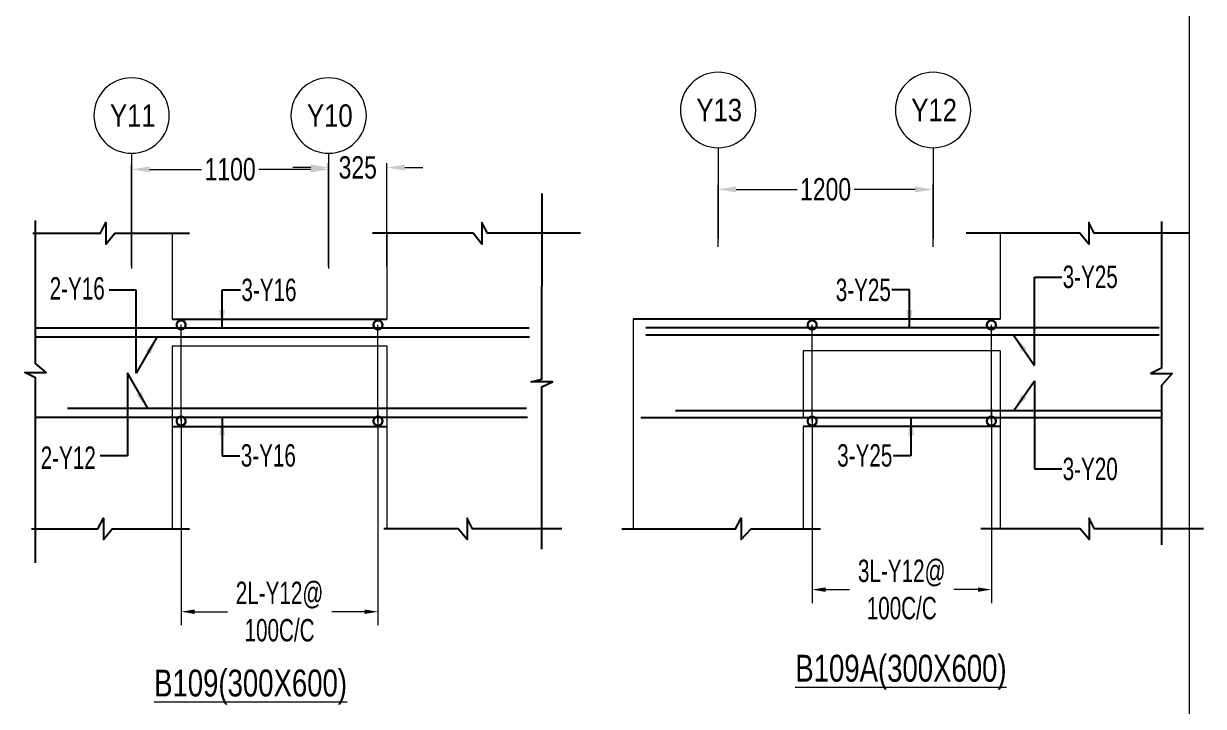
# Model space of a CAD drawing. Header units: millimetres. Extents: x -2697 to 288508, y -1308 to 60928.
# Drawn here: x 111680 to 118267, y 13432 to 17243 of the extents above; entities that cross this region are included whole.
import ezdxf
from ezdxf.enums import TextEntityAlignment as Align

# ---------------------------------------------------------------- set-up
doc = ezdxf.new("R2010")
doc.units = ezdxf.units.MM
doc.header["$LTSCALE"] = 100
for name, pattern in [('ACAD_ISO04W100', [30, 24, -3, 0, -3]), ('CONTINOUS', [0]), ('CONTINU', [0]), ('HIDDEN', [0.375, 0.25, -0.125])]:
    doc.linetypes.add(name, pattern=pattern)
doc.layers.get('Defpoints').update_dxf_attribs({"color": 1, "lineweight": 0})
for name, color, linetype in [('-S-ARROW', 253, 'Continuous'), ('-S-MISC', 8, 'Continuous'), ('-STR-BEAM', 7, 'CONTINU'), ('-STR-REINF', 3, 'Continuous'), ('-STR-TEXT', 6, 'Continuous')]:
    doc.layers.add(name, color=color, linetype=linetype)
for name, color, linetype, lineweight in [('-S-STIRUP', 11, 'Continuous', 9), ('-STR-COLUMN', 5, 'HIDDEN', 13), ('-STR-RF-DIM', 252, 'CONTINOUS', 20), ('A-ANNO-GRID-LINE', 252, 'ACAD_ISO04W100', 20), ('A-ANNO-GRID-TEXT', 13, 'Continuous', 15), ('GRID DIM', 252, 'Continuous', 9), ('SEC TEXT', 9, 'Continuous', 18), ('SLAB LINE', 254, 'HIDDEN', 20)]:
    doc.layers.add(name, color=color, linetype=linetype, lineweight=lineweight)
doc.styles.add('BEAM-LS', font='romans.shx', dxfattribs={"width": 0.8})
doc.styles.add('Dim.s & Anno.(Misc.)', font='ARIALN.TTF')
doc.styles.add('SOBHA', font='swisscl.ttf', dxfattribs={"width": 0.9})
doc.styles.add('sobha.sed', font='swisscl.ttf')
doc.dimstyles.new('S-50', dxfattribs={"dimscale": 50, "dimtxt": 2.5, "dimasz": 2, "dimexe": 0.5, "dimexo": 0.25, "dimgap": 0.25, "dimtad": 0, "dimdec": 0, "dimrnd": 0.0005, "dimzin": 0, "dimdsep": 46, "dimtxsty": 'sobha.sed', "dimblk": 'OBLIQUE', "dimcen": 0.09, "dimclrd": 8, "dimclre": 8, "dimclrt": 6, "dimadec": 0, "dimazin": 0, "dimtfac": 1, "dimtdec": 0, "dimtofl": 0, "dimtmove": 2, "dimatfit": 3, "dimfxl": 0.18, "dimtolj": 1, "dimtzin": 0, "dimlwd": -1, "dimlwe": -1, "dimarcsym": 0})
doc.dimstyles.new('S-DIM50', dxfattribs={"dimscale": 50, "dimtxt": 2.5, "dimasz": 1.5, "dimexe": 1.5, "dimexo": 1, "dimgap": 0.5, "dimtad": 0, "dimdec": 0, "dimzin": 0, "dimdsep": 46, "dimtxsty": 'SOBHA', "dimcen": 0.09, "dimclrd": 256, "dimclre": 256, "dimclrt": 6, "dimadec": 5, "dimazin": 0, "dimtfac": 1, "dimtdec": 0, "dimtofl": 0, "dimtmove": 0, "dimatfit": 3, "dimfxl": 0.18, "dimtolj": 1, "dimtzin": 0, "dimlwd": -1, "dimlwe": -1, "dimarcsym": 0})
doc.dimstyles.new('STIRUP', dxfattribs={"dimscale": 50, "dimtxt": 2.5, "dimasz": 2.2, "dimexe": 0, "dimexo": 0, "dimgap": 0.5, "dimtad": 0, "dimdec": 0, "dimzin": 0, "dimdsep": 46, "dimtxsty": 'BEAM-LS', "dimblk": 'DOTSMALL', "dimcen": 0.09, "dimclrd": 256, "dimclre": 256, "dimclrt": 256, "dimadec": 5, "dimazin": 0, "dimtfac": 1, "dimtdec": 0, "dimtofl": 0, "dimtmove": 0, "dimatfit": 3, "dimldrblk": 'DOTSMALL', "dimfxl": 0, "dimfxlon": 1, "dimtolj": 1, "dimtzin": 0, "dimlwd": -1, "dimlwe": -1, "dimarcsym": 0})

# ---------------------------------------------------------------- blocks, each defined once
blk = doc.blocks.new('*D54')
at = {"layer": '-STR-RF-DIM', "transparency": 16777216}
for p, q in [((112559.5, 15036.3), (112559.5, 13885.7)), ((113658.6, 15081.5), (113658.6, 13885.7)), ((112634.5, 13960.7), (112818, 13960.7)), ((113583.6, 13960.7), (113400.2, 13960.7))]:
    blk.add_line(p, q, dxfattribs=at)
for points in [[(112634.5, 13973.2), (112634.5, 13948.2), (112559.5, 13960.7)], [(113583.6, 13973.2), (113583.6, 13948.2), (113658.6, 13960.7)]]:
    blk.add_solid(points, dxfattribs=at)
at = {"layer": 'Defpoints', "color": 0, "transparency": 16777216}
for p in [(112559.5, 15036.3, 0), (113658.6, 15081.5, 178586.6), (112559.5, 13960.7)]:
    blk.add_point(p, dxfattribs=at)
at = {"layer": '-STR-RF-DIM', "color": 6, "transparency": 16777216, "insert": (113109.1, 13960.7), "char_height": 125, "attachment_point": 5, "style": 'SOBHA'}
blk.add_mtext('\\A1;2L-Y12@\\P100C/C', dxfattribs=at)
blk = doc.blocks.new('_DotSmall')
at = {"color": 0, "linetype": 'ByBlock', "const_width": 0.5}
blk.add_lwpolyline([(-0.0625, 0, 1), (0.0625, 0, 1)], format="xyb", close=True, dxfattribs=at)
blk = doc.blocks.new('*D55')
at = {"layer": '-S-STIRUP', "ltscale": 100, "transparency": 16777216}
blk.add_line((113658.6, 15024.6), (113658.6, 15561.3), dxfattribs=at)
at = {"layer": 'Defpoints', "color": 0, "linetype": 'CONTINU', "ltscale": 100, "transparency": 16777216}
for p in [(113658.6, 15561.3), (113658.6, 15561.3), (113658.6, 15024.6)]:
    blk.add_point(p, dxfattribs=at)
at = {"layer": '-S-STIRUP', "linetype": 'CONTINU', "ltscale": 100, "transparency": 16777216, "xscale": 100, "yscale": 100, "zscale": 100}
for p, rotation in [((113658.6, 15561.3), 90), ((113658.6, 15024.6), 270)]:
    blk.add_blockref('_DotSmall', p, dxfattribs=dict(at, rotation=rotation))
blk = doc.blocks.new('*D56')
at = {"layer": '-S-STIRUP', "ltscale": 100, "transparency": 16777216}
blk.add_line((112559.5, 15024.6), (112559.5, 15561.3), dxfattribs=at)
at = {"layer": 'Defpoints', "color": 0, "linetype": 'CONTINU', "ltscale": 100, "transparency": 16777216}
for p in [(112559.5, 15561.3), (112559.5, 15561.3), (112559.5, 15024.6)]:
    blk.add_point(p, dxfattribs=at)
at = {"layer": '-S-STIRUP', "linetype": 'CONTINU', "ltscale": 100, "transparency": 16777216, "xscale": 100, "yscale": 100, "zscale": 100}
for p, rotation in [((112559.5, 15561.3), 90), ((112559.5, 15024.6), 270)]:
    blk.add_blockref('_DotSmall', p, dxfattribs=dict(at, rotation=rotation))
blk = doc.blocks.new('_Oblique')
at = {"color": 0, "linetype": 'ByBlock', "lineweight": -2}
blk.add_line((-0.5, -0.5), (0.5, 0.5), dxfattribs=at)
blk = doc.blocks.new('A-SYMB_Grid')
blk.add_circle((0, 0), 4.21)
at = {"style": 'Dim.s & Anno.(Misc.)'}
blk.add_attdef('GRID', text='', height=3, dxfattribs=at).set_placement((0, 0), align=Align.MIDDLE_CENTER)
blk = doc.blocks.new('*D69')
at = {"layer": 'Defpoints', "color": 0, "transparency": 16777216}
for p in [(112283.2, 16429.7), (113383.2, 16173.1, 0), (112283.2, 15876, 0)]:
    blk.add_point(p, dxfattribs=at)
at = {"layer": 'GRID DIM', "transparency": 16777216}
for p, q in [((112283.2, 15888.5), (112283.2, 16454.7)), ((112383.2, 16429.7), (112673.8, 16429.7)), ((113283.2, 16429.7), (112992.6, 16429.7)), ((113383.2, 16185.6), (113383.2, 16454.7))]:
    blk.add_line(p, q, dxfattribs=at)
for points in [[(112383.2, 16446.4), (112383.2, 16413.1), (112283.2, 16429.7)], [(113283.2, 16446.4), (113283.2, 16413.1), (113383.2, 16429.7)]]:
    blk.add_solid(points, dxfattribs=at)
at = {"layer": 'GRID DIM', "color": 13, "transparency": 16777216, "insert": (112833.2, 16429.7), "char_height": 125, "attachment_point": 5, "style": 'sobha.sed'}
blk.add_mtext('\\A1;1100', dxfattribs=at)
blk = doc.blocks.new('*D70')
at = {"layer": 'Defpoints', "color": 0, "transparency": 16777216}
for p in [(113708.5, 16439.9), (113383.2, 15876, 0), (113708.5, 15876, -178586.6)]:
    blk.add_point(p, dxfattribs=at)
at = {"layer": 'GRID DIM', "transparency": 16777216}
for p, q in [((113283.2, 16439.9), (113183.2, 16439.9)), ((113383.2, 15888.5), (113383.2, 16464.9)), ((113708.5, 15888.5), (113708.5, 16464.9)), ((113808.5, 16439.9), (113908.5, 16439.9))]:
    blk.add_line(p, q, dxfattribs=at)
for points in [[(113283.2, 16456.5), (113283.2, 16423.2), (113383.2, 16439.9)], [(113808.5, 16456.5), (113808.5, 16423.2), (113708.5, 16439.9)]]:
    blk.add_solid(points, dxfattribs=at)
at = {"layer": 'GRID DIM', "color": 13, "transparency": 16777216, "insert": (113545.8, 16439.9), "char_height": 125, "attachment_point": 5, "style": 'sobha.sed'}
blk.add_mtext('\\A1;325', dxfattribs=at)
blk = doc.blocks.new('*D709')
at = {"layer": '-STR-RF-DIM', "transparency": 16777216}
for p, q in [((117083.2, 15093), (117083.2, 14008.9)), ((116082.9, 15044.3), (116082.9, 14008.9)), ((116157.9, 14083.9), (116291.9, 14083.9)), ((117008.2, 14083.9), (116874.2, 14083.9))]:
    blk.add_line(p, q, dxfattribs=at)
for points in [[(116157.9, 14096.4), (116157.9, 14071.4), (116082.9, 14083.9)], [(117008.2, 14096.4), (117008.2, 14071.4), (117083.2, 14083.9)]]:
    blk.add_solid(points, dxfattribs=at)
at = {"layer": 'Defpoints', "color": 0, "transparency": 16777216}
for p in [(117083.2, 15093, 0), (116082.9, 15044.3, 178586.6), (117083.2, 14083.9)]:
    blk.add_point(p, dxfattribs=at)
at = {"layer": '-STR-RF-DIM', "color": 6, "transparency": 16777216, "insert": (116583, 14083.9), "char_height": 125, "attachment_point": 5, "style": 'SOBHA'}
blk.add_mtext('\\A1;3L-Y12@\\P100C/C', dxfattribs=at)
blk = doc.blocks.new('*D710')
at = {"layer": '-S-STIRUP', "ltscale": 100, "transparency": 16777216}
blk.add_line((116082.9, 15024.6), (116082.9, 15561.3), dxfattribs=at)
at = {"layer": 'Defpoints', "color": 0, "linetype": 'CONTINU', "ltscale": 100, "transparency": 16777216}
for p in [(116082.9, 15561.3), (116082.9, 15561.3), (116082.9, 15024.6)]:
    blk.add_point(p, dxfattribs=at)
at = {"layer": '-S-STIRUP', "linetype": 'CONTINU', "ltscale": 100, "transparency": 16777216, "xscale": 100, "yscale": 100, "zscale": 100}
for p, rotation in [((116082.9, 15561.3), 90), ((116082.9, 15024.6), 270)]:
    blk.add_blockref('_DotSmall', p, dxfattribs=dict(at, rotation=rotation))
blk = doc.blocks.new('*D711')
at = {"layer": '-S-STIRUP', "ltscale": 100, "transparency": 16777216}
blk.add_line((117083.2, 15024.6), (117083.2, 15561.3), dxfattribs=at)
at = {"layer": 'Defpoints', "color": 0, "linetype": 'CONTINU', "ltscale": 100, "transparency": 16777216}
for p in [(117083.2, 15561.3), (117083.2, 15561.3), (117083.2, 15024.6)]:
    blk.add_point(p, dxfattribs=at)
at = {"layer": '-S-STIRUP', "linetype": 'CONTINU', "ltscale": 100, "transparency": 16777216, "xscale": 100, "yscale": 100, "zscale": 100}
for p, rotation in [((117083.2, 15561.3), 90), ((117083.2, 15024.6), 270)]:
    blk.add_blockref('_DotSmall', p, dxfattribs=dict(at, rotation=rotation))
blk = doc.blocks.new('*D712')
at = {"layer": 'Defpoints', "color": 0, "transparency": 16777216}
for p in [(116757.8, 16317.7), (115557.8, 15984.9), (116757.8, 15984.9)]:
    blk.add_point(p, dxfattribs=at)
at = {"layer": 'GRID DIM', "transparency": 16777216}
for p, q in [((115557.8, 15997.4), (115557.8, 16342.7)), ((116757.8, 15997.4), (116757.8, 16342.7)), ((115657.8, 16317.7), (115998.4, 16317.7)), ((116657.8, 16317.7), (116317.2, 16317.7))]:
    blk.add_line(p, q, dxfattribs=at)
for points in [[(115657.8, 16334.4), (115657.8, 16301.1), (115557.8, 16317.7)], [(116657.8, 16334.4), (116657.8, 16301.1), (116757.8, 16317.7)]]:
    blk.add_solid(points, dxfattribs=at)
at = {"layer": 'GRID DIM', "color": 13, "transparency": 16777216, "insert": (116157.8, 16317.7), "char_height": 125, "attachment_point": 5, "style": 'sobha.sed'}
blk.add_mtext('\\A1;1200', dxfattribs=at)

msp = doc.modelspace()

# ---------------------------------------------------------------- linework, layer by layer
at = {"layer": '-S-MISC', "linetype": 'ByBlock', "ltscale": 1000, "elevation": 0}
for points in [[(114573.59, 14309.99), (114573.59, 15215.5), (114633.25, 15243.97), (114513.09, 15243.97), (114573.59, 15259.12), (114574.59, 16295.19)], [(118184.89, 16073.39), (117657.61, 16073.39), (117626.74, 16133.05), (117626.74, 16012.89), (117576.89, 16073.39), (116942.21, 16073.39)], [(118033.17, 16138.06), (118033.17, 15320.91), (117973.51, 15290.04), (118093.67, 15290.04), (118033.17, 15223.19), (118033.17, 14334.6)], [(115020.6, 14423.39), (115654.93, 14423.39), (115685.8, 14483.05), (115685.8, 14362.89), (115743.15, 14423.39), (116129.01, 14423.39)], [(118267.25, 14423.39), (117659.5, 14423.39), (117628.63, 14483.05), (117628.63, 14362.89), (117578.78, 14423.39), (117024.41, 14423.39)]]:
    msp.add_lwpolyline(points, dxfattribs=at)
at = {"layer": '-S-MISC', "linetype": 'ByBlock', "ltscale": 1000}
for points in [[(111746.2, 14234.23), (111746.2, 15265.52), (111686.54, 15296.38), (111806.7, 15296.38), (111746.2, 15346.23), (111746.2, 16145.11)], [(111732.25, 16073.39), (112109.03, 16073.39), (112139.9, 16133.05), (112139.9, 16012.89), (112189.75, 16073.39), (112605.39, 16073.39)], [(114789.33, 16073.39), (114270.03, 16073.39), (114239.16, 16133.05), (114239.16, 16012.89), (114189.31, 16073.39), (113627.2, 16073.39)], [(111723.28, 14423.39), (112094.67, 14423.39), (112125.54, 14483.05), (112125.54, 14362.89), (112175.39, 14423.39), (112605.39, 14423.39)], [(114685.76, 14423.39), (114186.71, 14423.39), (114155.84, 14483.05), (114155.84, 14362.89), (114105.99, 14423.39), (113691.17, 14423.39)]]:
    msp.add_lwpolyline(points, dxfattribs=at)
at = {"layer": '-STR-BEAM'}
for p, q in [((112509.54, 15594.3), (113708.49, 15594.3, 0)), ((117133.17, 15594.3, 0), (115083.17, 15594.3)), ((112509.54, 14994.3), (113708.49, 14994.3, 0)), ((117133.17, 14994.3, 0), (116033.17, 14994.3, 0))]:
    msp.add_line(p, q, dxfattribs=at)
at = {"layer": '-STR-COLUMN', "linetype": 'Continuous', "ltscale": 10}
for p, q in [((112509.54, 16073.39), (112509.54, 15594.3)), ((113708.49, 16073.39, 0), (113708.49, 15594.3, 0)), ((117133.17, 16073.39, 0), (117133.17, 15594.3, 0)), ((115083.17, 15594.3), (115083.17, 14423.39, 0)), ((112509.54, 14994.3), (112509.54, 14423.39)), ((113708.49, 14994.3, 0), (113708.49, 14423.39, 0)), ((116033.17, 14994.3, 0), (116033.17, 14423.39, 0)), ((117133.17, 14994.3, 0), (117133.17, 14423.39, 0))]:
    msp.add_line(p, q, dxfattribs=at)
at = {"layer": '-STR-REINF', "ltscale": 10}
for p, q in [((111746.2, 15544.3, 0), (114502, 15544.3, 0)), ((111746.2, 15494.3), (114504.63, 15494.3, 0)), ((118019.99, 15544.3, 0), (115154.17, 15544.3, 0)), ((118019.99, 15504.3, 0), (115154.17, 15504.3, 0)), ((114487.63, 15094.3), (111925.48, 15094.3, 0)), ((114493.63, 15044.3), (111746.2, 15044.3)), ((115125.75, 15044.3, 0), (118033.17, 15044.3, 0)), ((118033.17, 15081.58, 0), (115320.17, 15081.58, 0))]:
    msp.add_line(p, q, dxfattribs=at)
at = {"layer": 'A-ANNO-GRID-LINE', "ltscale": 40}
for p, q in [((115557.78, 16550.44, 0), (115557.78, 16043.68, 0)), ((116757.78, 16550.44, 0), (116757.78, 16043.68, 0)), ((112283.17, 16519.26, 178586.59), (112283.17, 15876, 178586.59)), ((113383.17, 16519.26, 178586.59), (113383.17, 15876, 178586.59))]:
    msp.add_line(p, q, dxfattribs=at)
at = {"layer": 'Defpoints', "color": 1}
msp.add_lwpolyline([(83126.44, 30730.58), (118187.53, 30730.58), (118187.53, 3561.14), (83126.44, 3561.14)], close=True, dxfattribs=at)
at = {"layer": 'SLAB LINE', "color": 9, "linetype": 'HIDDEN', "ltscale": 0.1}
for p, q in [((112509.54, 15444.3), (113708.49, 15444.3, 0)), ((112509.54, 15444.3), (112509.54, 14994.3)), ((113708.49, 15444.3, 0), (113708.49, 14994.3, 0))]:
    msp.add_line(p, q, dxfattribs=at)
at = {"layer": 'SLAB LINE', "linetype": 'HIDDEN', "ltscale": 0.1}
for p, q in [((116033.17, 15419.54, 0), (116033.17, 15044.3, 0)), ((116033.17, 15419.54, 0), (117133.17, 15419.54, 0)), ((117133.17, 15419.54, 0), (117133.17, 14994.3, 0))]:
    msp.add_line(p, q, dxfattribs=at)

# ---------------------------------------------------------------- block references
at = {"layer": 'A-ANNO-GRID-TEXT'}
ref = msp.add_blockref('A-SYMB_Grid', (112283.17, 16729.9, 178586.59), dxfattribs=dict(at, xscale=-50, yscale=50, zscale=50))
ref.add_attrib('GRID', 'Y11', dxfattribs={"layer": '0', "height": 125, "style": 'Dim.s & Anno.(Misc.)'}).set_placement((112289.82, 16729.9, 178586.59), align=Align.MIDDLE_CENTER)
ref = msp.add_blockref('A-SYMB_Grid', (113383.17, 16729.9, 178586.59), dxfattribs=dict(at, xscale=-50, yscale=50, zscale=50))
ref.add_attrib('GRID', 'Y10', dxfattribs={"layer": '0', "height": 125, "style": 'Dim.s & Anno.(Misc.)'}).set_placement((113389.82, 16729.9, 178586.59), align=Align.MIDDLE_CENTER)
ref = msp.add_blockref('A-SYMB_Grid', (115557.78, 16761.07, 0), dxfattribs=dict(at, xscale=-50, yscale=50, zscale=50))
ref.add_attrib('GRID', 'Y13', dxfattribs={"layer": '0', "height": 125, "style": 'Dim.s & Anno.(Misc.)'}).set_placement((115563.91, 16761.07, 0), align=Align.MIDDLE_CENTER)
ref = msp.add_blockref('A-SYMB_Grid', (116757.78, 16761.07, 0), dxfattribs=dict(at, xscale=-50, yscale=50, zscale=50))
ref.add_attrib('GRID', 'Y12', dxfattribs={"layer": '0', "height": 125, "style": 'Dim.s & Anno.(Misc.)'}).set_placement((116763.91, 16761.07, 0), align=Align.MIDDLE_CENTER)

# ---------------------------------------------------------------- texts
at = {"layer": '-STR-TEXT', "color": 6, "char_height": 125, "style": 'SOBHA'}
for s, insert, attachment_point in [('\\A1;3-Y25', (117481.48, 15765.8, 178586.59), 7), ('\\A1;2-Y16', (111825.51, 15827.96, 0), 1), ('\\A1;3-Y16', (112896.22, 15819.57, 0), 1), ('\\A1;3-Y25', (116522.27, 15819.57, 0), 3), ('\\A1;3-Y16', (112892.6, 14769.02, 0), 7), ('\\A1;3-Y25', (116530.43, 14769.02, 0), 9), ('\\A1;2-Y12', (111775.49, 14757.91, 0), 7), ('\\A1;3-Y20', (117481.48, 14820.08, 178586.59), 1)]:
    msp.add_mtext(s, dxfattribs=dict(at, insert=insert, attachment_point=attachment_point))
at = {"layer": 'SEC TEXT', "color": 1, "linetype": 'ByBlock', "style": 'sobha.sed'}
for s, rotation, p in [('%%UB109A(300X600)', 359.989279, (115988.73, 13570.17, 0)), ('%%UB109(300X600)', 0.010721, (112408.78, 13487.48, 0))]:
    msp.add_text(s, height=150, rotation=rotation, dxfattribs=at).set_placement(p)

# ---------------------------------------------------------------- dimensions: what is measured, and where the dimension line sits
at = {"layer": '-S-STIRUP', "linetype": 'CONTINU', "ltscale": 100}
for base, p1, p2, picture, middle in [((112559.54, 15561.29), (112559.54, 15024.58), (112559.54, 15561.29), '*D56', (112559.54, 15292.94)), ((113658.65, 15561.29, 178586.59), (113658.65, 15024.58, 178586.59), (113658.65, 15561.29, 178586.59), '*D55', (113658.65, 15292.94, 178586.59)), ((116082.92, 15561.29, 178586.59), (116082.92, 15024.58, 178586.59), (116082.92, 15561.29, 178586.59), '*D710', (116082.92, 15292.94, 178586.59)), ((117083.17, 15561.29, 0), (117083.17, 15024.58, 0), (117083.17, 15561.29, 0), '*D711', (117083.17, 15292.94, 0))]:
    dim = msp.add_linear_dim(base=base, p1=p1, p2=p2, angle=90, text=' ', dimstyle='STIRUP', override={"dimasz": 2}, dxfattribs=at)
    dim.commit()
    dim.dimension.update_dxf_attribs({"geometry": picture, "text_midpoint": middle})
at = {"layer": '-STR-RF-DIM'}
dim = msp.add_linear_dim(base=(117083.17, 14083.89, 0), p1=(116082.92, 15044.3, 178586.59), p2=(117083.17, 15093.05, 0), text='3L-Y12@\\P100C/C', dimstyle='S-DIM50', override={"dimscale": 1, "dimtxt": 125, "dimasz": 75, "dimexe": 75, "dimexo": 0, "dimgap": 25, "dimsah": 1, "dimcen": 4.5, "dimfxl": 75}, dxfattribs=at)
dim.commit()
dim.dimension.update_dxf_attribs({"geometry": '*D709', "text_midpoint": (116583.04, 14083.89, 0)})
dim = msp.add_linear_dim(base=(112559.54, 13960.72, 0), p1=(113658.65, 15081.52, 178586.59), p2=(112559.54, 15036.3), angle=180, text='2L-Y12@\\P100C/C', dimstyle='S-DIM50', override={"dimscale": 1, "dimtxt": 125, "dimasz": 75, "dimexe": 75, "dimexo": 0, "dimgap": 25, "dimsah": 1, "dimcen": 4.5, "dimfxl": 75}, dxfattribs=at)
dim.commit()
dim.dimension.update_dxf_attribs({"geometry": '*D54', "text_midpoint": (113109.1, 13960.72, 0)})
at = {"layer": 'GRID DIM'}
for base, p1, p2, picture, middle in [((112283.17, 16429.72, 178586.59), (113383.17, 16173.11, 178586.59), (112283.17, 15876, 178586.59), '*D69', (112833.17, 16429.72, 178586.59)), ((113708.49, 16439.88, 178586.59), (113383.17, 15876, 178586.59), (113708.49, 15876, 0), '*D70', (113545.83, 16439.88, 178586.59)), ((116757.78, 16317.72, 0), (115557.78, 15984.94, 0), (116757.78, 15984.94, 0), '*D712', (116157.78, 16317.72, 0))]:
    dim = msp.add_linear_dim(base=base, p1=p1, p2=p2, dimstyle='S-50', override={"dimsah": 1, "dimclrd": 256, "dimclre": 256, "dimclrt": 13, "dimtmove": 1}, dxfattribs=at)
    dim.commit()
    dim.dimension.update_dxf_attribs({"geometry": picture, "text_midpoint": middle})

# ---------------------------------------------------------------- leaders
at = {"layer": '-S-ARROW', "annotation_type": 0, "has_hookline": 1, "hookline_direction": 1}
for points, text_width in [([(117209.59, 15502.29, 178586.59), (117325.07, 15335.85, 178586.59), (117325.07, 15828.3, 178586.59), (117476.48, 15828.3, 178586.59)], 318.11), ([(112787.89, 15544.3, 0), (112787.89, 15757.07, 0), (112891.22, 15757.07, 0)], 318.41), ([(117209.59, 15083.58, 178586.59), (117325.07, 15250.02, 178586.59), (117325.07, 14757.58, 178586.59), (117476.48, 14757.58, 178586.59)], 318.41), ([(112788.56, 15044.3, 0), (112788.56, 14831.52, 0), (112887.6, 14831.52, 0)], 318.41)]:
    msp.add_leader(points, dimstyle='S-50', override={"dimasz": 2, "dimgap": 0.1, "dimtad": 0}, dxfattribs=dict(at, text_width=text_width))
at = {"layer": '-S-ARROW'}
for points in [[(112424.73, 15493.39, 0), (112309.25, 15291.95, 0), (112309.25, 15754.89, 0), (112157.84, 15754.89, 0)], [(112374.71, 15092.48, 0), (112259.23, 15293.93, 0), (112259.23, 14830.98, 0), (112107.82, 14830.98, 0)]]:
    msp.add_leader(points, dimstyle='S-50', override={"dimasz": 2, "dimgap": 0.1, "dimtad": 0}, dxfattribs=at)
at = {"layer": '-S-ARROW', "annotation_type": 0, "has_hookline": 1, "hookline_direction": 1, "text_width": 318.11, "horizontal_direction": (-1, 0, 0)}
for points in [[(116626.31, 15544.3, 0), (116626.31, 15757.07, 0), (116527.27, 15757.07, 0)], [(116634.47, 15044.3, 0), (116634.47, 14831.52, 0), (116535.43, 14831.52, 0)]]:
    msp.add_leader(points, dimstyle='S-50', override={"dimasz": 2, "dimgap": 0.1, "dimtad": 0}, dxfattribs=at)

doc.saveas('drawing.dxf')
